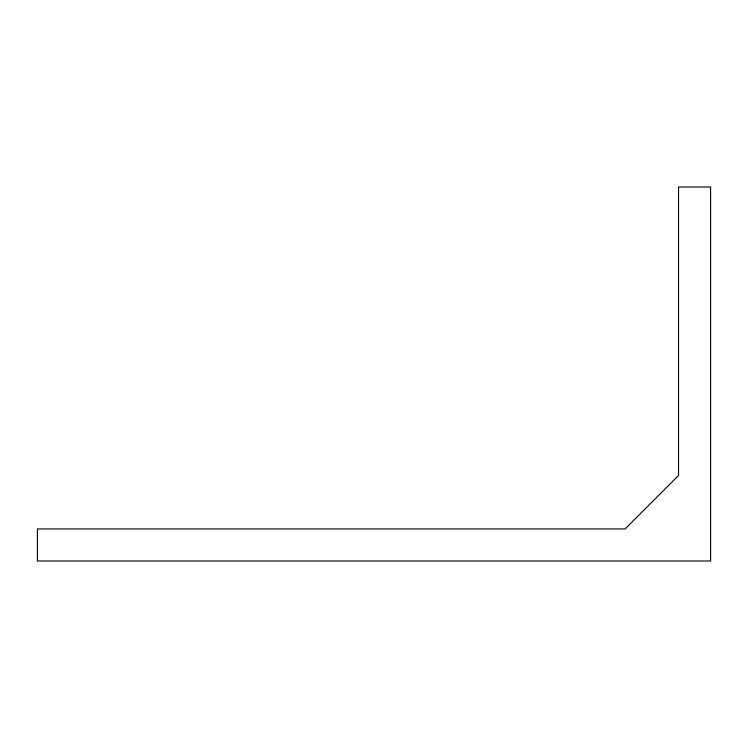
<?xml version="1.0" encoding="UTF-8"?>
<svg xmlns="http://www.w3.org/2000/svg" width="748" height="748" viewBox="0 0 748 748"><rect width="100%" height="100%" fill="white"/><g stroke="black" fill="none" stroke-linecap="round" stroke-linejoin="round"><path stroke-width="1.12" d="M678.539 475.513L625.113 528.939L37.4 528.939L37.4 561L710.6 561L710.6 187L678.539 187L678.539 475.513"/></g></svg>
